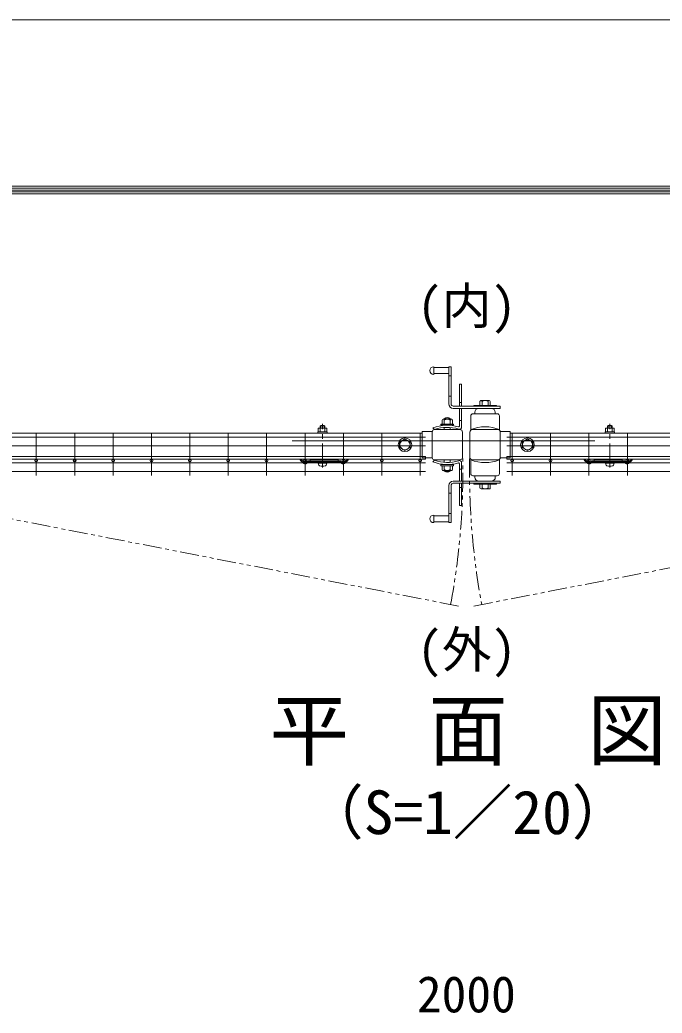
# Model space of a CAD drawing. Units: millimetres, scale not verified. Extents: x -4200 to 4200, y -2970 to 2970.
# Drawn here: x -550 to 300, y 1657 to 2970 of the extents above; entities that cross this region are included whole.
import ezdxf
from ezdxf.enums import TextEntityAlignment as Align

# ---------------------------------------------------------------- set-up
doc = ezdxf.new("R2010")
doc.units = ezdxf.units.MM
doc.header["$LTSCALE"] = 20
doc.linetypes.add('USER1', pattern=[50.8, 31.75, -6.35, 6.35, -6.35])
doc.linetypes.add('USER2', pattern=[2.5, 1.25, -0.25, 0.25, -0.25, 0.25, -0.25])
for name, color, linetype, lineweight in [('0-0_D-STR-TXT', 7, 'Continuous', 9), ('0-1_D-STR1', 1, 'Continuous', 18), ('0-2_D-STR-DIM', 7, 'Continuous', 9), ('0-5_D-STR3', 3, 'Continuous', 13), ('0-6_D-BMK', 2, 'USER1', 13), ('0-8_D-STR2', 7, 'Continuous', 9), ('0-C_D-TTL', 7, 'Continuous', 9)]:
    doc.layers.add(name, color=color, linetype=linetype, lineweight=lineweight)
doc.styles.add('ＭＳ ゴシック', font='')
doc.styles.get('ＭＳ ゴシック').set_extended_font_data('MS Gothic')

# ---------------------------------------------------------------- blocks, each defined once
blk = doc.blocks.new('A$C982ee5ca')
at = {"layer": '0-5_D-STR3'}
for p, q in [((-125, 798), (125, 798)), ((-125, 766), (-125, 798)), ((-115, 881.6), (-115, 798)), ((-115, 798), (115, 798)), ((-86.6, 898), (86.6, 898)), ((-46, 968), (-60, 954)), ((60, 954), (-60, 954)), ((-60, 954), (-60, 898)), ((-58.2, 881.6), (-58.2, 798)), ((-46, 968), (-46, 898)), ((46, 968), (-46, 968)), ((46, 968), (46, 898)), ((46, 968), (60, 954)), ((58.2, 881.6), (58.2, 798)), ((60, 954), (60, 898)), ((115, 881.6), (115, 798)), ((125, 766), (125, 798)), ((-125, 766), (125, 766)), ((-125, 0), (125, 0)), ((-125, -32), (-125, 0)), ((125, -32), (125, 0)), ((-125, -32), (125, -32)), ((-103.7, -32), (103.7, -32)), ((-103.7, -62.5), (-103.7, -32)), ((103.7, -63.3), (103.7, -32))]:
    blk.add_line(p, q, dxfattribs=at)
for centre, radius, start, end in [((-86.6, 865.2), 32.8, 30, 150), ((0, 786.4), 111.5, 58.543, 121.457), ((86.6, 865.2), 32.8, 30, 150), ((-65.7, -62.5), 38, 180, 253.92714), ((1.3, 170), 280, 253.92714, 285.41383), ((65.7, -63.3), 38, 285.41383, 0)]:
    blk.add_arc(centre, radius, start, end, dxfattribs=at)
at = {"layer": '0-6_D-BMK'}
blk.add_line((0, -150), (0, 1008), dxfattribs=at)

msp = doc.modelspace()

# ---------------------------------------------------------------- linework, layer by layer
at = {"layer": '0-1_D-STR1'}
for p, q in [((-17.35, 2423.68), (-835.35, 2423.68)), ((-17.35, 2425.63), (-4.28, 2425.63)), ((-17.35, 2425.63), (-17.35, 2390.73)), ((-4.35, 2391.38), (-4.35, 2424.98)), ((32.45, 2428.18), (-1.15, 2428.18)), ((35.65, 2391.38), (35.65, 2424.98)), ((45.65, 2391.38), (45.65, 2424.98)), ((48.85, 2428.18), (82.45, 2428.18)), ((98.65, 2425.63), (85.59, 2425.63)), ((85.65, 2391.38), (85.65, 2424.98)), ((98.65, 2425.63), (98.65, 2390.73)), ((98.65, 2423.68), (916.65, 2423.68)), ((-17.35, 2392.68), (-835.35, 2392.68)), ((-17.35, 2390.73), (-4.35, 2390.73)), ((98.65, 2390.73), (85.65, 2390.73)), ((98.65, 2392.68), (916.65, 2392.68)), ((32.45, 2388.18), (-1.15, 2388.18)), ((48.85, 2388.18), (82.45, 2388.18))]:
    msp.add_line(p, q, dxfattribs=at)
for centre, start, end in [((-1.15, 2424.98), 90.00003, 180), ((32.45, 2424.98), 0, 90.00003), ((48.85, 2424.98), 89.99997, 180), ((82.45, 2424.98), 0, 89.99997), ((-1.15, 2391.38), 180, 269.99997), ((32.45, 2391.38), 269.99997, 0), ((48.85, 2391.38), 180, 270.00003), ((82.45, 2391.38), 270.00003, 0)]:
    msp.add_arc(centre, 3.2, start, end, dxfattribs=at)
at = {"layer": '0-5_D-STR3'}
for p, q in [((-2.35, 2511.2), (-2.35, 2501.2)), ((-2.35, 2510.2), (17.65, 2510.2)), ((17.65, 2511.2), (17.65, 2462.2)), ((17.65, 2511.2), (20.65, 2511.2)), ((20.65, 2511.2), (20.65, 2462.2)), ((-2.35, 2502.2), (17.65, 2502.2)), ((17.65, 2499.2), (20.65, 2499.2)), ((34.65, 2488.18), (31.65, 2488.18)), ((31.65, 2459.18), (31.65, 2488.18)), ((34.65, 2459.18), (34.65, 2488.18)), ((17.65, 2472.2), (20.65, 2472.2)), ((23.65, 2459.2), (85.65, 2459.2)), ((23.65, 2456.2), (85.65, 2456.2)), ((34.65, 2464.18), (31.65, 2464.18)), ((80.65, 2460.2), (50.65, 2460.2)), ((50.65, 2460.2), (50.65, 2459.2)), ((58.87, 2465.24), (58.87, 2460.15)), ((60.26, 2466.64), (71.06, 2466.64)), ((61.65, 2465.24), (61.65, 2460.2)), ((69.66, 2465.24), (69.66, 2460.2)), ((72.46, 2465.24), (72.46, 2460.24)), ((80.65, 2460.2), (80.65, 2459.2)), ((85.65, 2456.2), (85.65, 2459.2)), ((31.65, 2456.18), (31.65, 2432.79)), ((34.65, 2456.18), (34.65, 2431.68)), ((46.65, 2446.2), (46.65, 2428.2)), ((49.65, 2449.2), (81.65, 2449.2)), ((52.15, 2449.2), (52.15, 2451.2)), ((79.15, 2449.2), (79.15, 2451.2)), ((84.65, 2446.2), (84.65, 2428.2)), ((-1.33, 2428.18), (-3.35, 2430.4)), ((24.05, 2435.52), (7.25, 2435.52)), ((7.25, 2435.52), (7.25, 2433.92)), ((7.25, 2433.92), (24.05, 2433.92)), ((8.84, 2440.56), (8.84, 2435.56)), ((21.05, 2441.96), (10.25, 2441.96)), ((11.65, 2442.56), (11.65, 2441.95)), ((11.65, 2442.56), (19.66, 2442.56)), ((11.65, 2440.56), (11.65, 2435.52)), ((11.65, 2428.18), (11.65, 2430.99)), ((12.15, 2442.9), (12.15, 2441.95)), ((19.16, 2442.91), (19.16, 2441.97)), ((19.66, 2442.56), (19.66, 2441.97)), ((19.66, 2440.56), (19.66, 2435.52)), ((19.66, 2428.18), (19.66, 2430.99)), ((22.43, 2440.56), (22.43, 2435.47)), ((24.05, 2435.52), (24.05, 2433.92)), ((31.65, 2440.18), (34.65, 2440.18)), ((-40.35, 2415.9), (-47.35, 2411.86)), ((-47.35, 2411.86), (-47.35, 2404.45)), ((-40.35, 2400.4), (-47.35, 2404.45)), ((-40.35, 2415.9), (-33.35, 2411.86)), ((-40.35, 2400.4), (-33.35, 2404.45)), ((-33.35, 2411.86), (-33.35, 2404.45)), ((121.65, 2415.9), (114.65, 2411.86)), ((114.65, 2411.86), (114.65, 2404.45)), ((121.65, 2400.4), (114.65, 2404.45)), ((121.65, 2415.9), (128.65, 2411.86)), ((121.65, 2400.4), (128.65, 2404.45)), ((128.65, 2411.86), (128.65, 2404.45)), ((-178.83, 2387.56), (-177.78, 2388.78)), ((-178.83, 2387.56), (-174.12, 2383.51)), ((-177.78, 2388.78), (-173.07, 2384.72)), ((-169.19, 2386.56), (-171.18, 2384.75)), ((-168.11, 2385.38), (-170.1, 2383.57)), ((-165.61, 2386.98), (-168.11, 2386.98)), ((-126.11, 2385.38), (-168.11, 2385.38)), ((-128.61, 2388.78), (-165.61, 2388.78)), ((-165.61, 2386.98), (-165.61, 2388.78)), ((-165.61, 2386.98), (-128.61, 2386.98)), ((-162.11, 2386.98), (-162.11, 2385.38)), ((-132.11, 2386.98), (-132.11, 2385.38)), ((-128.61, 2386.98), (-128.61, 2388.78)), ((-126.11, 2386.98), (-128.61, 2386.98)), ((-126.11, 2385.38), (-124.13, 2383.57)), ((-125.03, 2386.56), (-123.05, 2384.75)), ((-116.44, 2388.78), (-121.15, 2384.72)), ((-115.4, 2387.56), (-120.11, 2383.51)), ((-115.4, 2387.56), (-116.44, 2388.78)), ((-1.33, 2387.68), (-3.35, 2385.46)), ((7.25, 2381.93), (24.05, 2381.93)), ((8.84, 2375.3), (8.84, 2380.3)), ((11.65, 2388.18), (11.65, 2384.87)), ((11.65, 2375.3), (11.65, 2380.33)), ((19.66, 2388.18), (19.66, 2384.87)), ((19.66, 2375.3), (19.66, 2380.33)), ((22.43, 2375.3), (22.43, 2380.38)), ((24.05, 2380.33), (24.05, 2381.93)), ((31.65, 2360.18), (31.65, 2383.06)), ((34.65, 2360.18), (34.65, 2384.18)), ((46.65, 2370.15), (46.65, 2388.15)), ((84.65, 2370.15), (84.65, 2388.15)), ((196.7, 2387.56), (197.75, 2388.78)), ((196.7, 2387.56), (201.41, 2383.51)), ((197.75, 2388.78), (202.46, 2384.72)), ((206.34, 2386.56), (204.35, 2384.75)), ((207.42, 2385.38), (205.43, 2383.57)), ((207.42, 2386.98), (209.92, 2386.98)), ((207.42, 2385.38), (249.42, 2385.38)), ((209.92, 2388.78), (246.92, 2388.78)), ((209.92, 2386.98), (209.92, 2388.78)), ((246.92, 2386.98), (209.92, 2386.98)), ((213.42, 2386.98), (213.42, 2385.38)), ((243.42, 2386.98), (243.42, 2385.38)), ((246.92, 2386.98), (246.92, 2388.78)), ((246.92, 2386.98), (249.42, 2386.98)), ((249.42, 2385.38), (251.4, 2383.57)), ((250.5, 2386.56), (252.48, 2384.75)), ((259.09, 2388.78), (254.38, 2384.72)), ((260.13, 2387.56), (255.42, 2383.51)), ((260.13, 2387.56), (259.09, 2388.78)), ((21.05, 2373.89), (10.25, 2373.89)), ((11.65, 2373.3), (11.65, 2373.91)), ((11.65, 2373.3), (19.66, 2373.3)), ((12.15, 2372.96), (12.15, 2373.91)), ((19.16, 2372.95), (19.16, 2373.88)), ((19.66, 2373.3), (19.66, 2373.88)), ((31.65, 2375.68), (34.65, 2375.68)), ((49.65, 2367.15), (81.65, 2367.15)), ((52.15, 2367.15), (52.15, 2365.15)), ((79.15, 2367.15), (79.15, 2365.15)), ((17.65, 2305.15), (17.65, 2354.15)), ((20.65, 2305.15), (20.65, 2354.15)), ((23.65, 2360.15), (85.65, 2360.15)), ((23.65, 2357.15), (85.65, 2357.15)), ((31.65, 2357.18), (31.65, 2327.68)), ((34.65, 2351.68), (31.65, 2351.68)), ((34.65, 2357.18), (34.65, 2327.68)), ((50.65, 2356.15), (50.65, 2357.15)), ((50.65, 2356.15), (80.65, 2356.15)), ((58.84, 2351.12), (58.84, 2356.12)), ((61.65, 2351.12), (61.65, 2356.15)), ((69.66, 2351.12), (69.66, 2356.15)), ((72.43, 2351.12), (72.43, 2356.2)), ((80.65, 2356.15), (80.65, 2357.15)), ((85.65, 2360.15), (85.65, 2357.15)), ((20.65, 2344.15), (17.65, 2344.15)), ((71.05, 2349.71), (60.25, 2349.71)), ((34.65, 2327.68), (31.65, 2327.68)), ((-2.35, 2305.15), (-2.35, 2315.15)), ((-2.35, 2314.15), (17.65, 2314.15)), ((20.65, 2317.15), (17.65, 2317.15)), ((-2.35, 2306.15), (17.65, 2306.15)), ((17.65, 2305.15), (20.65, 2305.15))]:
    msp.add_line(p, q, dxfattribs=at)
msp.add_lwpolyline([(24.05, 2380.33), (7.25, 2380.33), (7.25, 2381.93)], dxfattribs=at)
for centre, radius in [((-40.35, 2408.15), 9), ((121.65, 2408.15), 9), ((-40.35, 2408.15), 6.71), ((121.65, 2408.15), 6.71)]:
    msp.add_circle(centre, radius, dxfattribs=at)
for centre, radius, start, end in [((-2.35, 2506.2), 5, 90.00001, 270), ((23.65, 2462.2), 6, 180.00001, 269.99995), ((23.65, 2462.2), 3, 180.00001, 270), ((57.15, 2451.2), 5, 90.00001, 179.99999), ((60.26, 2465.26), 1.39, 359.29981, 180.701), ((65.65, 2460.23), 6.41, 51.35043, 128.64746), ((71.06, 2465.24), 1.4, 0.08393, 179.91606), ((74.15, 2451.2), 5, 0, 90), ((15.65, 2437.55), 6.41, 51.35253, 128.64959), ((49.65, 2446.2), 3, 90, 180.00001), ((81.65, 2446.2), 3, 0, 90), ((15.65, 2380.92), 53, 73.87238, 111.00754), ((15.65, 2381.15), 50, 72.42905, 109.85261), ((10.25, 2440.56), 1.4, 0.08393, 179.91608), ((15.65, 2435.55), 6.41, 51.35253, 128.64959), ((21.05, 2440.57), 1.39, 359.29901, 180.70018), ((30.65, 2432.79), 1, 253.8728, 0.00001), ((31.65, 2431.68), 3, 252.42887, 0.00001), ((65.65, 2381.09), 50.8, 68.0365, 111.96349), ((-172.14, 2385.8), 3.03, 229.26286, 312.38442), ((-172.14, 2385.8), 1.43, 229.26286, 312.38442), ((-168.11, 2385.38), 1.6, 90, 132.38442), ((-126.11, 2385.38), 1.6, 47.61558, 90), ((-122.09, 2385.8), 3.03, 227.61558, 310.73714), ((-122.09, 2385.8), 1.43, 227.61558, 310.73714), ((15.65, 2434.93), 53, 248.99246, 286.12762), ((15.65, 2434.71), 50, 250.14739, 287.57095), ((30.65, 2383.06), 1, 359.99999, 106.1272), ((31.65, 2384.18), 3, 359.99999, 107.57113), ((65.65, 2435.27), 50.8, 248.03652, 291.96351), ((203.39, 2385.8), 3.03, 229.26286, 312.38442), ((203.39, 2385.8), 1.43, 229.26286, 312.38442), ((207.42, 2385.38), 1.6, 90, 132.38442), ((249.42, 2385.38), 1.6, 47.61558, 90), ((253.44, 2385.8), 3.03, 227.61558, 310.73714), ((253.44, 2385.8), 1.43, 227.61558, 310.73714), ((10.25, 2375.3), 1.4, 180.08392, 359.91607), ((15.65, 2380.3), 6.41, 231.35041, 308.64747), ((15.65, 2378.3), 6.41, 231.35041, 308.64747), ((21.05, 2375.28), 1.39, 179.29982, 0.70099), ((49.65, 2370.15), 3, 180.00001, 270), ((57.15, 2365.15), 5, 180.00002, 270), ((74.15, 2365.15), 5, 270, 0.00001), ((81.65, 2370.15), 3, 270, 0.00001), ((23.65, 2354.15), 6, 90.00006, 180.00001), ((23.65, 2354.15), 3, 90.00001, 180.00001), ((60.25, 2351.12), 1.4, 180.08393, 359.91608), ((65.65, 2356.12), 6.41, 231.35042, 308.64748), ((71.05, 2351.1), 1.39, 179.29981, 0.70101), ((-2.35, 2310.15), 5, 90, 270)]:
    msp.add_arc(centre, radius, start, end, dxfattribs=at)
at = {"layer": '0-6_D-BMK'}
msp.add_line((210.65, 2413.18), (-189.35, 2413.18), dxfattribs=at)
at = {"layer": '0-6_D-BMK', "linetype": 'USER2'}
for p, q in [((30.4, 2194.83), (-906.55, 2377.38)), ((50.91, 2194.83), (987.85, 2377.38))]:
    msp.add_line(p, q, dxfattribs=at)
for centre, start, end in [((-923.35, 2372.68), 349.44142, 1.03068), ((1004.65, 2372.68), 178.96932, 190.55858)]:
    msp.add_arc(centre, 959.66, start, end, dxfattribs=at)
at = {"layer": '0-8_D-STR2'}
for p, q in [((-839.48, 2417.98), (-13.23, 2417.98)), ((-527.89, 2423.38), (-527.89, 2367.38)), ((-477.12, 2423.38), (-477.12, 2367.38)), ((-426.35, 2423.38), (-426.35, 2367.38)), ((-375.58, 2423.38), (-375.58, 2367.38)), ((-324.81, 2423.38), (-324.81, 2367.38)), ((-274.04, 2423.38), (-274.04, 2367.38)), ((-223.27, 2423.38), (-223.27, 2367.38)), ((-172.5, 2423.38), (-172.5, 2367.38)), ((-121.73, 2423.38), (-121.73, 2367.38)), ((-70.96, 2423.38), (-70.96, 2367.38)), ((-20.19, 2423.38), (-20.19, 2367.38)), ((94.52, 2417.98), (920.77, 2417.98)), ((101.49, 2423.38), (101.49, 2367.38)), ((152.26, 2423.38), (152.26, 2367.38)), ((203.03, 2423.38), (203.03, 2367.38)), ((253.8, 2423.38), (253.8, 2367.38)), ((-839.48, 2406.68), (-13.23, 2406.68)), ((94.52, 2406.68), (920.77, 2406.68)), ((-13.19, 2392.68), (-839.51, 2392.68)), ((-13.19, 2389.08), (-13.19, 2392.68)), ((94.49, 2392.68), (920.81, 2392.68)), ((94.49, 2389.08), (94.49, 2392.68)), ((-13.19, 2389.08), (-839.51, 2389.08)), ((-839.48, 2384.08), (-13.23, 2384.08)), ((94.49, 2389.08), (920.81, 2389.08)), ((94.52, 2384.08), (920.77, 2384.08)), ((-839.48, 2372.78), (-13.23, 2372.78)), ((94.52, 2372.78), (920.77, 2372.78))]:
    msp.add_line(p, q, dxfattribs=at)
for centre in [(-527.89, 2387.28), (-477.12, 2387.28), (-426.35, 2387.28), (-375.58, 2387.28), (-324.81, 2387.28), (-274.04, 2387.28), (-223.27, 2387.28), (-172.5, 2387.28), (-121.73, 2387.28), (-70.96, 2387.28), (-20.19, 2387.28), (101.49, 2387.28), (152.26, 2387.28), (203.03, 2387.28), (253.8, 2387.28)]:
    msp.add_circle(centre, 1.8, dxfattribs=at)
at = {"layer": '0-C_D-TTL', "color": 2, "lineweight": 18}
msp.add_lwpolyline([(-4200, 2970), (4200, 2970), (4200, -2970), (-4200, -2970)], close=True, dxfattribs=at)
at = {"layer": '0-C_D-TTL'}
for points in [[(-3930, 2750), (3930, 2750), (3930, -2750), (-3930, -2750)], [(-3927.5, 2747.5), (3927.5, 2747.5), (3927.5, -2747.5), (-3927.5, -2747.5)], [(-3925, 2745), (3925, 2745), (3925, -2745), (-3925, -2745)], [(-3922.5, 2742.5), (3922.5, 2742.5), (3922.5, -2742.5), (-3922.5, -2742.5)], [(-3920, 2740), (3920, 2740), (3920, -2740), (-3920, -2740)]]:
    msp.add_lwpolyline(points, close=True, dxfattribs=at)

# ---------------------------------------------------------------- block references
at = {"layer": '0-2_D-STR-DIM', "xscale": 0.05, "yscale": 0.05}
for p in [(-149.35, 2385.38), (230.65, 2385.38)]:
    msp.add_blockref('A$C982ee5ca', p, dxfattribs=at)

# ---------------------------------------------------------------- texts
at = {"layer": '0-0_D-STR-TXT', "style": 'ＭＳ ゴシック'}
for s, height, p in [('(内)', 48.09, (-24.2, 2553.29)), ('(外)', 48.09, (-24.2, 2098.89)), ('平\u3000面\u3000図', 76.98, (-219.25, 1969.09)), ('（S=1／20）', 57.77, (-173.76, 1875.9))]:
    msp.add_text(s, height=height, dxfattribs=at).set_placement(p, align=Align.BOTTOM_LEFT)
at = {"layer": '0-2_D-STR-DIM', "style": 'ＭＳ ゴシック'}
msp.add_text('2000', height=48.09, dxfattribs=at).set_placement((-24.6, 1643.08), align=Align.BOTTOM_LEFT)

doc.saveas('drawing.dxf')
